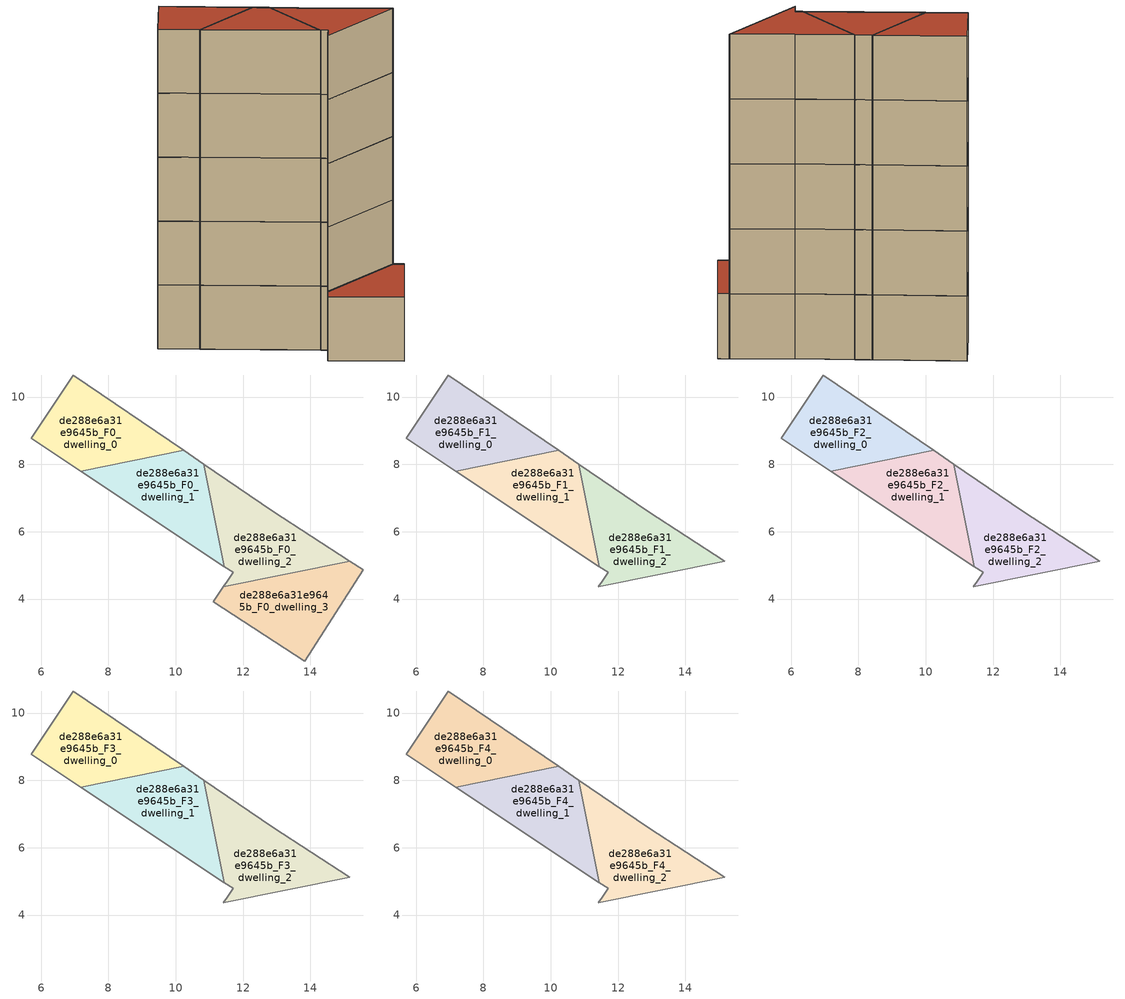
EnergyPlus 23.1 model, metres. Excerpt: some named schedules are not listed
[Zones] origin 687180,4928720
de288e6a31e9645b_F0_dwelling_0
 floor ground (EU_floor_Construction): 10.23,8.42 6.96,10.66 5.71,8.78 7.18,7.8 z0
 wall adiabatic (EU_wall_Construction): 7.18,7.8 5.71,8.78 6.96,10.66 10.23,8.42 z0:3
 wall to de288e6a31e9645b_F0_dwelling_1 (EU_wall_Construction): 10.23,8.42 7.18,7.8 z0:3
de288e6a31e9645b_F0_dwelling_1
 floor ground (EU_floor_Construction): 11.44,4.97 10.83,8.01 10.23,8.42 7.18,7.8 z0
 wall adiabatic (EU_wall_Construction): 10.23,8.42 10.83,8.01 / 11.44,4.97 7.18,7.8 z0:3
 wall to de288e6a31e9645b_F0_dwelling_2 (EU_wall_Construction): 10.83,8.01 11.44,4.97 z0:3
de288e6a31e9645b_F0_dwelling_2
 floor ground (EU_floor_Construction): 15.17,5.12 12.88,6.6 10.83,8.01 11.44,4.97 11.7,4.79 11.53,4.53 11.42,4.37 z0
 wall adiabatic (EU_wall_Construction): 10.83,8.01 12.88,6.6 15.17,5.12 / 11.42,4.37 11.53,4.53 11.7,4.79 11.44,4.97 z0:3
 wall to de288e6a31e9645b_F0_dwelling_3 (EU_wall_Construction): 15.17,5.12 11.42,4.37 z0:3
de288e6a31e9645b_F0_dwelling_3
 floor ground (EU_floor_Construction): 13.83,2.16 15.57,4.87 15.17,5.12 11.42,4.37 11.12,3.92 z0
 wall adiabatic (EU_wall_Construction): 15.17,5.12 15.57,4.87 13.83,2.16 11.12,3.92 11.42,4.37 z0:3
 roof outside (EU_roof_Construction): 15.57,4.87 13.83,2.16 11.12,3.92 11.42,4.37 15.17,5.12 z3
de288e6a31e9645b_F1_dwelling_0
 floor to de288e6a31e9645b_F0_dwelling_0 (EU_floor_Construction): 10.23,8.42 6.96,10.66 5.71,8.78 7.18,7.8 z3
 wall adiabatic (EU_wall_Construction): 7.18,7.8 5.71,8.78 6.96,10.66 10.23,8.42 z3:6
 wall to de288e6a31e9645b_F1_dwelling_1 (EU_wall_Construction): 10.23,8.42 7.18,7.8 z3:6
de288e6a31e9645b_F1_dwelling_1
 floor to de288e6a31e9645b_F0_dwelling_1 (EU_floor_Construction): 11.44,4.97 10.83,8.01 10.23,8.42 7.18,7.8 z3
 wall adiabatic (EU_wall_Construction): 10.23,8.42 10.83,8.01 / 11.44,4.97 7.18,7.8 z3:6
 wall to de288e6a31e9645b_F1_dwelling_2 (EU_wall_Construction): 10.83,8.01 11.44,4.97 z3:6
de288e6a31e9645b_F1_dwelling_2
 floor to de288e6a31e9645b_F0_dwelling_2 (EU_floor_Construction): 15.17,5.12 12.88,6.6 10.83,8.01 11.44,4.97 11.7,4.79 11.53,4.53 11.42,4.37 z3
 wall adiabatic (EU_wall_Construction): 10.83,8.01 12.88,6.6 15.17,5.12 11.42,4.37 11.53,4.53 11.7,4.79 11.44,4.97 z3:6
de288e6a31e9645b_F2_dwelling_0
 floor to de288e6a31e9645b_F1_dwelling_0 (EU_floor_Construction): 10.23,8.42 6.96,10.66 5.71,8.78 7.18,7.8 z6
 wall adiabatic (EU_wall_Construction): 7.18,7.8 5.71,8.78 6.96,10.66 10.23,8.42 z6:9
 wall to de288e6a31e9645b_F2_dwelling_1 (EU_wall_Construction): 10.23,8.42 7.18,7.8 z6:9
de288e6a31e9645b_F2_dwelling_1
 floor to de288e6a31e9645b_F1_dwelling_1 (EU_floor_Construction): 11.44,4.97 10.83,8.01 10.23,8.42 7.18,7.8 z6
 wall adiabatic (EU_wall_Construction): 10.23,8.42 10.83,8.01 / 11.44,4.97 7.18,7.8 z6:9
 wall to de288e6a31e9645b_F2_dwelling_2 (EU_wall_Construction): 10.83,8.01 11.44,4.97 z6:9
de288e6a31e9645b_F2_dwelling_2
 floor to de288e6a31e9645b_F1_dwelling_2 (EU_floor_Construction): 15.17,5.12 12.88,6.6 10.83,8.01 11.44,4.97 11.7,4.79 11.53,4.53 11.42,4.37 z6
 wall adiabatic (EU_wall_Construction): 10.83,8.01 12.88,6.6 15.17,5.12 11.42,4.37 11.53,4.53 11.7,4.79 11.44,4.97 z6:9
de288e6a31e9645b_F3_dwelling_0
 floor to de288e6a31e9645b_F2_dwelling_0 (EU_floor_Construction): 10.23,8.42 6.96,10.66 5.71,8.78 7.18,7.8 z9
 wall adiabatic (EU_wall_Construction): 7.18,7.8 5.71,8.78 6.96,10.66 10.23,8.42 z9:12
 wall to de288e6a31e9645b_F3_dwelling_1 (EU_wall_Construction): 10.23,8.42 7.18,7.8 z9:12
de288e6a31e9645b_F3_dwelling_1
 floor to de288e6a31e9645b_F2_dwelling_1 (EU_floor_Construction): 11.44,4.97 10.83,8.01 10.23,8.42 7.18,7.8 z9
 wall adiabatic (EU_wall_Construction): 10.23,8.42 10.83,8.01 / 11.44,4.97 7.18,7.8 z9:12
 wall to de288e6a31e9645b_F3_dwelling_2 (EU_wall_Construction): 10.83,8.01 11.44,4.97 z9:12
de288e6a31e9645b_F3_dwelling_2
 floor to de288e6a31e9645b_F2_dwelling_2 (EU_floor_Construction): 15.17,5.12 12.88,6.6 10.83,8.01 11.44,4.97 11.7,4.79 11.53,4.53 11.42,4.37 z9
 wall adiabatic (EU_wall_Construction): 10.83,8.01 12.88,6.6 15.17,5.12 11.42,4.37 11.53,4.53 11.7,4.79 11.44,4.97 z9:12
de288e6a31e9645b_F4_dwelling_0
 floor to de288e6a31e9645b_F3_dwelling_0 (EU_floor_Construction): 10.23,8.42 6.96,10.66 5.71,8.78 7.18,7.8 z12
 wall adiabatic (EU_wall_Construction): 7.18,7.8 5.71,8.78 6.96,10.66 10.23,8.42 z12:15
 wall to de288e6a31e9645b_F4_dwelling_1 (EU_wall_Construction): 10.23,8.42 7.18,7.8 z12:15
 roof outside (EU_roof_Construction): 10.23,8.42 7.18,7.8 5.71,8.78 6.96,10.66 z15
de288e6a31e9645b_F4_dwelling_1
 floor to de288e6a31e9645b_F3_dwelling_1 (EU_floor_Construction): 11.44,4.97 10.83,8.01 10.23,8.42 7.18,7.8 z12
 wall adiabatic (EU_wall_Construction): 10.23,8.42 10.83,8.01 / 11.44,4.97 7.18,7.8 z12:15
 wall to de288e6a31e9645b_F4_dwelling_2 (EU_wall_Construction): 10.83,8.01 11.44,4.97 z12:15
 roof outside (EU_roof_Construction): 10.83,8.01 11.44,4.97 7.18,7.8 10.23,8.42 z15
de288e6a31e9645b_F4_dwelling_2
 floor to de288e6a31e9645b_F3_dwelling_2 (EU_floor_Construction): 15.17,5.12 12.88,6.6 10.83,8.01 11.44,4.97 11.7,4.79 11.53,4.53 11.42,4.37 z12
 wall adiabatic (EU_wall_Construction): 10.83,8.01 12.88,6.6 15.17,5.12 11.42,4.37 11.53,4.53 11.7,4.79 11.44,4.97 z12:15
 roof outside (EU_roof_Construction): 12.88,6.6 15.17,5.12 11.42,4.37 11.53,4.53 11.7,4.79 11.44,4.97 10.83,8.01 z15
[Building]
EU S2 Campaign: North Axis=0; Terrain=City; Solar Distribution=FullExterior
[Site:Location]
Bologna: Latitude=44.5; Longitude=11.25; Time Zone=1; Elevation=37
[SizingPeriod:WeatherFileDays]
AnnualSizingPeriod: Begin Month=1; Begin Day of Month=1; End Month=12; End Day of Month=31; Day of Week for Start Day=Monday; Use Weather File Daylight Saving Period=No; Use Weather File Rain and Snow Indicators=No
[MATERIAL]
EU_InternalMass_Material: Roughness=MediumRough; Thickness=0.1; Conductivity=1; Density=1800; Specific Heat=900; Thermal Absorptance=0.9; Solar Absorptance=0.7; Visible Absorptance=0.7
[MATERIAL:NOMASS] Roughness=MediumRough; Thermal Absorptance=0.9; Solar Absorptance=0.7; Visible Absorptance=0.7
Name | Thermal Resistance
EU_wall_NoMass | 0.905828
EU_roof_NoMass | 0.37593
EU_floor_NoMass | 0.67114
[CONSTRUCTION]
EU_wall_Construction: EU_wall_NoMass
EU_roof_Construction: EU_roof_NoMass
EU_floor_Construction: EU_floor_NoMass
EU_InternalMass_Construction: EU_InternalMass_Material
[ZONE] Type=1; Multiplier=1; Ceiling Height=autocalculate; Floor Area=autocalculate; Part of Total Floor Area=Yes
Name | Volume
de288e6a31e9645b_F0_dwelling_0 | 19.2261
de288e6a31e9645b_F1_dwelling_0; de288e6a31e9645b_F2_dwelling_0; de288e6a31e9645b_F3_dwelling_0; de288e6a31e9645b_F4_dwelling_0 | 19.2268
de288e6a31e9645b_F0_dwelling_1 | 19.2217
de288e6a31e9645b_F1_dwelling_1; de288e6a31e9645b_F2_dwelling_1; de288e6a31e9645b_F3_dwelling_1; de288e6a31e9645b_F4_dwelling_1 | 19.2209
de288e6a31e9645b_F0_dwelling_2 | 20.02
de288e6a31e9645b_F1_dwelling_2; de288e6a31e9645b_F2_dwelling_2; de288e6a31e9645b_F3_dwelling_2; de288e6a31e9645b_F4_dwelling_2 | 20.0208
de288e6a31e9645b_F0_dwelling_3 | 20.0134
[INTERNALMASS] Construction=EU_InternalMass_Construction
Name | Zone or ZoneList | Surface Area
de288e6a31e9645b_F0_dwelling_0_EU_InternalMass | de288e6a31e9645b_F0_dwelling_0 | 6.40942
de288e6a31e9645b_F0_dwelling_1_EU_InternalMass | de288e6a31e9645b_F0_dwelling_1 | 6.40642
de288e6a31e9645b_F0_dwelling_2_EU_InternalMass | de288e6a31e9645b_F0_dwelling_2 | 6.67296
de288e6a31e9645b_F0_dwelling_3_EU_InternalMass | de288e6a31e9645b_F0_dwelling_3 | 6.67127
de288e6a31e9645b_F1_dwelling_0_EU_InternalMass | de288e6a31e9645b_F1_dwelling_0 | 13.0798
de288e6a31e9645b_F1_dwelling_1_EU_InternalMass | de288e6a31e9645b_F1_dwelling_1 | 6.54043
de288e6a31e9645b_F1_dwelling_2_EU_InternalMass | de288e6a31e9645b_F1_dwelling_2 | 6.54082
de288e6a31e9645b_F2_dwelling_0_EU_InternalMass | de288e6a31e9645b_F2_dwelling_0 | 13.0798
de288e6a31e9645b_F2_dwelling_1_EU_InternalMass | de288e6a31e9645b_F2_dwelling_1 | 6.54043
de288e6a31e9645b_F2_dwelling_2_EU_InternalMass | de288e6a31e9645b_F2_dwelling_2 | 6.54082
de288e6a31e9645b_F3_dwelling_0_EU_InternalMass | de288e6a31e9645b_F3_dwelling_0 | 13.0798
de288e6a31e9645b_F3_dwelling_1_EU_InternalMass | de288e6a31e9645b_F3_dwelling_1 | 6.54043
de288e6a31e9645b_F3_dwelling_2_EU_InternalMass | de288e6a31e9645b_F3_dwelling_2 | 6.54082
de288e6a31e9645b_F4_dwelling_0_EU_InternalMass | de288e6a31e9645b_F4_dwelling_0 | 13.0798
de288e6a31e9645b_F4_dwelling_1_EU_InternalMass | de288e6a31e9645b_F4_dwelling_1 | 6.54043
de288e6a31e9645b_F4_dwelling_2_EU_InternalMass | de288e6a31e9645b_F4_dwelling_2 | 6.54082
[OTHEREQUIPMENT] Fuel Type=Electricity; Design Level Calculation Method=Watts/Area; Power per Zone Floor Area=1; Fraction Latent=0; Fraction Radiant=0; Fraction Lost=0; Carbon Dioxide Generation Rate=0; EndUse Subcategory=EU_Step8_InternalGains
Name | Zone or ZoneList or Space or SpaceList | Schedule
EU_Step8_InternalGain_de288e6a31e9645b_F0_dwelling_0_f000 | de288e6a31e9645b_F0_dwelling_0 | EU_Step8_GainSchedule_de288e6a31e9645b_F0_dwelling_0_f000
EU_Step8_InternalGain_de288e6a31e9645b_F0_dwelling_1_f000 | de288e6a31e9645b_F0_dwelling_1 | EU_Step8_GainSchedule_de288e6a31e9645b_F0_dwelling_1_f000
EU_Step8_InternalGain_de288e6a31e9645b_F0_dwelling_2_f000 | de288e6a31e9645b_F0_dwelling_2 | EU_Step8_GainSchedule_de288e6a31e9645b_F0_dwelling_2_f000
EU_Step8_InternalGain_de288e6a31e9645b_F0_dwelling_3_f000 | de288e6a31e9645b_F0_dwelling_3 | EU_Step8_GainSchedule_de288e6a31e9645b_F0_dwelling_3_f000
EU_Step8_InternalGain_de288e6a31e9645b_F1_dwelling_0_f000 | de288e6a31e9645b_F1_dwelling_0 | EU_Step8_GainSchedule_de288e6a31e9645b_F1_dwelling_0_f000
EU_Step8_InternalGain_de288e6a31e9645b_F1_dwelling_1_f000 | de288e6a31e9645b_F1_dwelling_1 | EU_Step8_GainSchedule_de288e6a31e9645b_F1_dwelling_1_f000
EU_Step8_InternalGain_de288e6a31e9645b_F1_dwelling_2_f000 | de288e6a31e9645b_F1_dwelling_2 | EU_Step8_GainSchedule_de288e6a31e9645b_F1_dwelling_2_f000
EU_Step8_InternalGain_de288e6a31e9645b_F2_dwelling_0_f000 | de288e6a31e9645b_F2_dwelling_0 | EU_Step8_GainSchedule_de288e6a31e9645b_F2_dwelling_0_f000
EU_Step8_InternalGain_de288e6a31e9645b_F2_dwelling_1_f000 | de288e6a31e9645b_F2_dwelling_1 | EU_Step8_GainSchedule_de288e6a31e9645b_F2_dwelling_1_f000
EU_Step8_InternalGain_de288e6a31e9645b_F2_dwelling_2_f000 | de288e6a31e9645b_F2_dwelling_2 | EU_Step8_GainSchedule_de288e6a31e9645b_F2_dwelling_2_f000
EU_Step8_InternalGain_de288e6a31e9645b_F3_dwelling_0_f000 | de288e6a31e9645b_F3_dwelling_0 | EU_Step8_GainSchedule_de288e6a31e9645b_F3_dwelling_0_f000
EU_Step8_InternalGain_de288e6a31e9645b_F3_dwelling_1_f000 | de288e6a31e9645b_F3_dwelling_1 | EU_Step8_GainSchedule_de288e6a31e9645b_F3_dwelling_1_f000
EU_Step8_InternalGain_de288e6a31e9645b_F3_dwelling_2_f000 | de288e6a31e9645b_F3_dwelling_2 | EU_Step8_GainSchedule_de288e6a31e9645b_F3_dwelling_2_f000
EU_Step8_InternalGain_de288e6a31e9645b_F4_dwelling_0_f000 | de288e6a31e9645b_F4_dwelling_0 | EU_Step8_GainSchedule_de288e6a31e9645b_F4_dwelling_0_f000
EU_Step8_InternalGain_de288e6a31e9645b_F4_dwelling_1_f000 | de288e6a31e9645b_F4_dwelling_1 | EU_Step8_GainSchedule_de288e6a31e9645b_F4_dwelling_1_f000
EU_Step8_InternalGain_de288e6a31e9645b_F4_dwelling_2_f000 | de288e6a31e9645b_F4_dwelling_2 | EU_Step8_GainSchedule_de288e6a31e9645b_F4_dwelling_2_f000
[ZONEVENTILATION:DESIGNFLOWRATE] Schedule=EU_AlwaysOn; Design Flow Rate Calculation Method=AirChanges/Hour; Air Changes per Hour=0.73129; Ventilation Type=Natural; Fan Pressure Rise=0; Fan Total Efficiency=1; Constant Term Coefficient=1; Temperature Term Coefficient=0; Velocity Term Coefficient=0; Velocity Squared Term Coefficient=0; Minimum Indoor Temperature=-100; Maximum Indoor Temperature=100; Delta Temperature=-100; Minimum Outdoor Temperature=-100; Maximum Outdoor Temperature=100; Maximum Wind Speed=40
Name | Zone or ZoneList or Space or SpaceList
EU_ConstantAir_de288e6a31e9645b_F0_dwelling_0 | de288e6a31e9645b_F0_dwelling_0
EU_ConstantAir_de288e6a31e9645b_F0_dwelling_1 | de288e6a31e9645b_F0_dwelling_1
EU_ConstantAir_de288e6a31e9645b_F0_dwelling_2 | de288e6a31e9645b_F0_dwelling_2
EU_ConstantAir_de288e6a31e9645b_F0_dwelling_3 | de288e6a31e9645b_F0_dwelling_3
EU_ConstantAir_de288e6a31e9645b_F1_dwelling_0 | de288e6a31e9645b_F1_dwelling_0
EU_ConstantAir_de288e6a31e9645b_F1_dwelling_1 | de288e6a31e9645b_F1_dwelling_1
EU_ConstantAir_de288e6a31e9645b_F1_dwelling_2 | de288e6a31e9645b_F1_dwelling_2
EU_ConstantAir_de288e6a31e9645b_F2_dwelling_0 | de288e6a31e9645b_F2_dwelling_0
EU_ConstantAir_de288e6a31e9645b_F2_dwelling_1 | de288e6a31e9645b_F2_dwelling_1
EU_ConstantAir_de288e6a31e9645b_F2_dwelling_2 | de288e6a31e9645b_F2_dwelling_2
EU_ConstantAir_de288e6a31e9645b_F3_dwelling_0 | de288e6a31e9645b_F3_dwelling_0
EU_ConstantAir_de288e6a31e9645b_F3_dwelling_1 | de288e6a31e9645b_F3_dwelling_1
EU_ConstantAir_de288e6a31e9645b_F3_dwelling_2 | de288e6a31e9645b_F3_dwelling_2
EU_ConstantAir_de288e6a31e9645b_F4_dwelling_0 | de288e6a31e9645b_F4_dwelling_0
EU_ConstantAir_de288e6a31e9645b_F4_dwelling_1 | de288e6a31e9645b_F4_dwelling_1
EU_ConstantAir_de288e6a31e9645b_F4_dwelling_2 | de288e6a31e9645b_F4_dwelling_2
[HVACTEMPLATE:THERMOSTAT] Constant Heating Setpoint=20; Constant Cooling Setpoint=50
EU_HeatOnly_de288e6a31e9645b_F0_dwelling_0; EU_HeatOnly_de288e6a31e9645b_F0_dwelling_1; EU_HeatOnly_de288e6a31e9645b_F0_dwelling_2; EU_HeatOnly_de288e6a31e9645b_F0_dwelling_3; EU_HeatOnly_de288e6a31e9645b_F1_dwelling_0; EU_HeatOnly_de288e6a31e9645b_F1_dwelling_1; EU_HeatOnly_de288e6a31e9645b_F1_dwelling_2; EU_HeatOnly_de288e6a31e9645b_F2_dwelling_0; EU_HeatOnly_de288e6a31e9645b_F2_dwelling_1; EU_HeatOnly_de288e6a31e9645b_F2_dwelling_2; EU_HeatOnly_de288e6a31e9645b_F3_dwelling_0; EU_HeatOnly_de288e6a31e9645b_F3_dwelling_1; EU_HeatOnly_de288e6a31e9645b_F3_dwelling_2; EU_HeatOnly_de288e6a31e9645b_F4_dwelling_0; EU_HeatOnly_de288e6a31e9645b_F4_dwelling_1; EU_HeatOnly_de288e6a31e9645b_F4_dwelling_2
[HVACTEMPLATE:ZONE:IDEALLOADSAIRSYSTEM] System Availability Schedule=EU_AlwaysOn; Maximum Heating Supply Air Temperature=50; Minimum Cooling Supply Air Temperature=13; Maximum Heating Supply Air Humidity Ratio=0.0156; Minimum Cooling Supply Air Humidity Ratio=0.0077; Heating Limit=NoLimit; Cooling Limit=NoLimit; Heating Availability Schedule=EU_AlwaysOn; Cooling Availability Schedule=EU_CoolingOff; Dehumidification Control Type=ConstantSensibleHeatRatio; Cooling Sensible Heat Ratio=0.7; Dehumidification Setpoint=60; Humidification Control Type=None; Humidification Setpoint=30; Outdoor Air Method=None; Outdoor Air Flow Rate per Person=0.00944; Outdoor Air Flow Rate per Zone Floor Area=0; Outdoor Air Flow Rate per Zone=0; Demand Controlled Ventilation Type=None; Outdoor Air Economizer Type=NoEconomizer; Heat Recovery Type=None; Sensible Heat Recovery Effectiveness=0.7; Latent Heat Recovery Effectiveness=0.65
Name | Template Thermostat
de288e6a31e9645b_F0_dwelling_0 | EU_HeatOnly_de288e6a31e9645b_F0_dwelling_0
de288e6a31e9645b_F0_dwelling_1 | EU_HeatOnly_de288e6a31e9645b_F0_dwelling_1
de288e6a31e9645b_F0_dwelling_2 | EU_HeatOnly_de288e6a31e9645b_F0_dwelling_2
de288e6a31e9645b_F0_dwelling_3 | EU_HeatOnly_de288e6a31e9645b_F0_dwelling_3
de288e6a31e9645b_F1_dwelling_0 | EU_HeatOnly_de288e6a31e9645b_F1_dwelling_0
de288e6a31e9645b_F1_dwelling_1 | EU_HeatOnly_de288e6a31e9645b_F1_dwelling_1
de288e6a31e9645b_F1_dwelling_2 | EU_HeatOnly_de288e6a31e9645b_F1_dwelling_2
de288e6a31e9645b_F2_dwelling_0 | EU_HeatOnly_de288e6a31e9645b_F2_dwelling_0
de288e6a31e9645b_F2_dwelling_1 | EU_HeatOnly_de288e6a31e9645b_F2_dwelling_1
de288e6a31e9645b_F2_dwelling_2 | EU_HeatOnly_de288e6a31e9645b_F2_dwelling_2
de288e6a31e9645b_F3_dwelling_0 | EU_HeatOnly_de288e6a31e9645b_F3_dwelling_0
de288e6a31e9645b_F3_dwelling_1 | EU_HeatOnly_de288e6a31e9645b_F3_dwelling_1
de288e6a31e9645b_F3_dwelling_2 | EU_HeatOnly_de288e6a31e9645b_F3_dwelling_2
de288e6a31e9645b_F4_dwelling_0 | EU_HeatOnly_de288e6a31e9645b_F4_dwelling_0
de288e6a31e9645b_F4_dwelling_1 | EU_HeatOnly_de288e6a31e9645b_F4_dwelling_1
de288e6a31e9645b_F4_dwelling_2 | EU_HeatOnly_de288e6a31e9645b_F4_dwelling_2
[SIZING:ZONE] Zone Cooling Design Supply Air Temperature Input Method=SupplyAirTemperature; Zone Cooling Design Supply Air Temperature=13; Zone Heating Design Supply Air Temperature Input Method=SupplyAirTemperature; Zone Heating Design Supply Air Temperature=50; Zone Cooling Design Supply Air Humidity Ratio=0.008; Zone Heating Design Supply Air Humidity Ratio=0.008; Cooling Design Air Flow Method=DesignDay; Cooling Design Air Flow Rate=0; Cooling Minimum Air Flow per Zone Floor Area=0.000762; Cooling Minimum Air Flow=0; Cooling Minimum Air Flow Fraction=0.2; Heating Design Air Flow Method=DesignDay; Heating Design Air Flow Rate=0; Heating Maximum Air Flow per Zone Floor Area=0.002032; Heating Maximum Air Flow=0.141576; Heating Maximum Air Flow Fraction=0.3; Account for Dedicated Outdoor Air System=No; Dedicated Outdoor Air System Control Strategy=NeutralSupplyAir; Dedicated Outdoor Air Low Setpoint Temperature for Design=autosize; Dedicated Outdoor Air High Setpoint Temperature for Design=autosize; Zone Load Sizing Method=Sensible Load Only No Latent Load; Zone Latent Cooling Design Supply Air Humidity Ratio Input Method=HumidityRatioDifference; Zone Cooling Design Supply Air Humidity Ratio Difference=0.005; Zone Latent Heating Design Supply Air Humidity Ratio Input Method=HumidityRatioDifference; Zone Humidification Design Supply Air Humidity Ratio Difference=0.005
de288e6a31e9645b_F0_dwelling_0; de288e6a31e9645b_F0_dwelling_1; de288e6a31e9645b_F0_dwelling_2; de288e6a31e9645b_F0_dwelling_3; de288e6a31e9645b_F1_dwelling_0; de288e6a31e9645b_F1_dwelling_1; de288e6a31e9645b_F1_dwelling_2; de288e6a31e9645b_F2_dwelling_0; de288e6a31e9645b_F2_dwelling_1; de288e6a31e9645b_F2_dwelling_2; de288e6a31e9645b_F3_dwelling_0; de288e6a31e9645b_F3_dwelling_1; de288e6a31e9645b_F3_dwelling_2; de288e6a31e9645b_F4_dwelling_0; de288e6a31e9645b_F4_dwelling_1; de288e6a31e9645b_F4_dwelling_2
